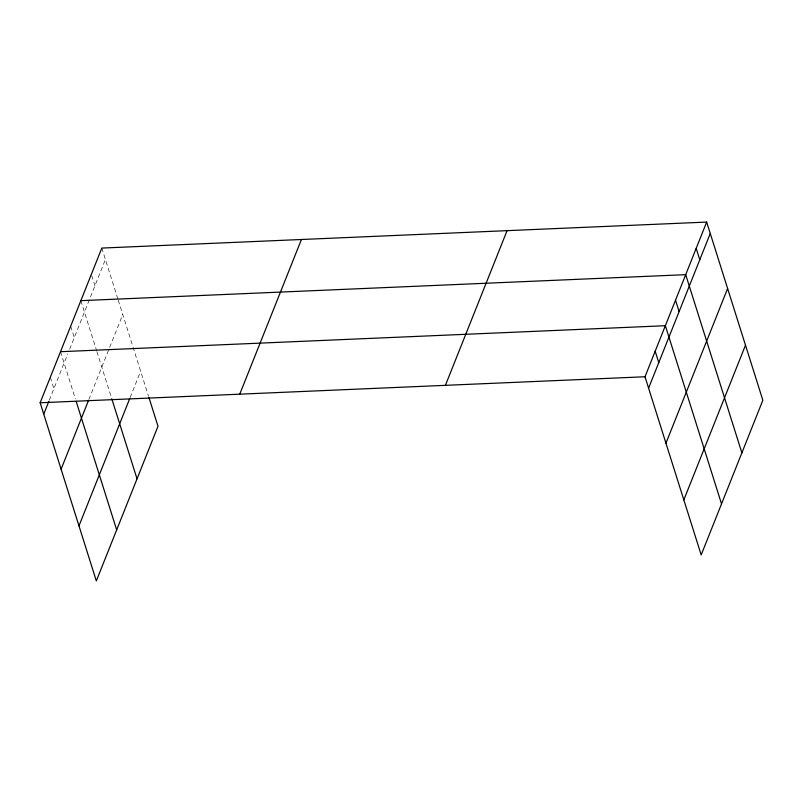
<?xml version="1.0" encoding="UTF-8"?>
<svg xmlns="http://www.w3.org/2000/svg" width="803" height="803" viewBox="0 0 803 803"><rect width="100%" height="100%" fill="white"/><g stroke="black" fill="none" stroke-linecap="round" stroke-linejoin="round"><path stroke-width="0.6" stroke-dasharray="4.01 3.01" d="M49.294 400.225L67.793 353.822M69.65 349.185L105.414 259.469M88.852 399.573L122.769 314.505M130.166 397.505L140.645 371.207M101.82 248.077L117.86 298.947M118.242 300.151L148.565 396.331M91.703 275.509L94.935 285.768M80.852 300.663L96.521 350.349M96.892 351.543L111.858 398.991M70.674 326.189L74.267 337.581M60.506 351.704L75.412 399.001M50.328 377.229L53.921 388.622"/><path stroke-width="1.2" d="M148.946 397.525L158 426.242L96.33 580.92L40.15 402.755L101.82 248.077L706.67 222.08L762.85 400.245L701.18 554.923L645 376.758L706.67 222.08M43.743 414.147L48.832 401.39M61.098 469.183L88.39 400.737M78.975 525.885L129.705 398.649M239.746 394.173L301.426 239.495M445.404 385.34L507.074 230.662M648.593 388.15L710.264 233.472M665.948 443.186L727.618 288.508M683.825 499.888L745.495 345.21M80.852 300.663L685.702 274.666L741.882 452.842M60.506 351.704L665.356 325.717L721.526 503.882M40.15 402.755L645 376.758M696.191 248.378L699.784 259.77M675.534 300.192L679.117 311.584M655.178 351.232L658.771 362.635M111.858 398.991L137.032 478.829M76.165 401.39L116.676 529.88"/></g></svg>
